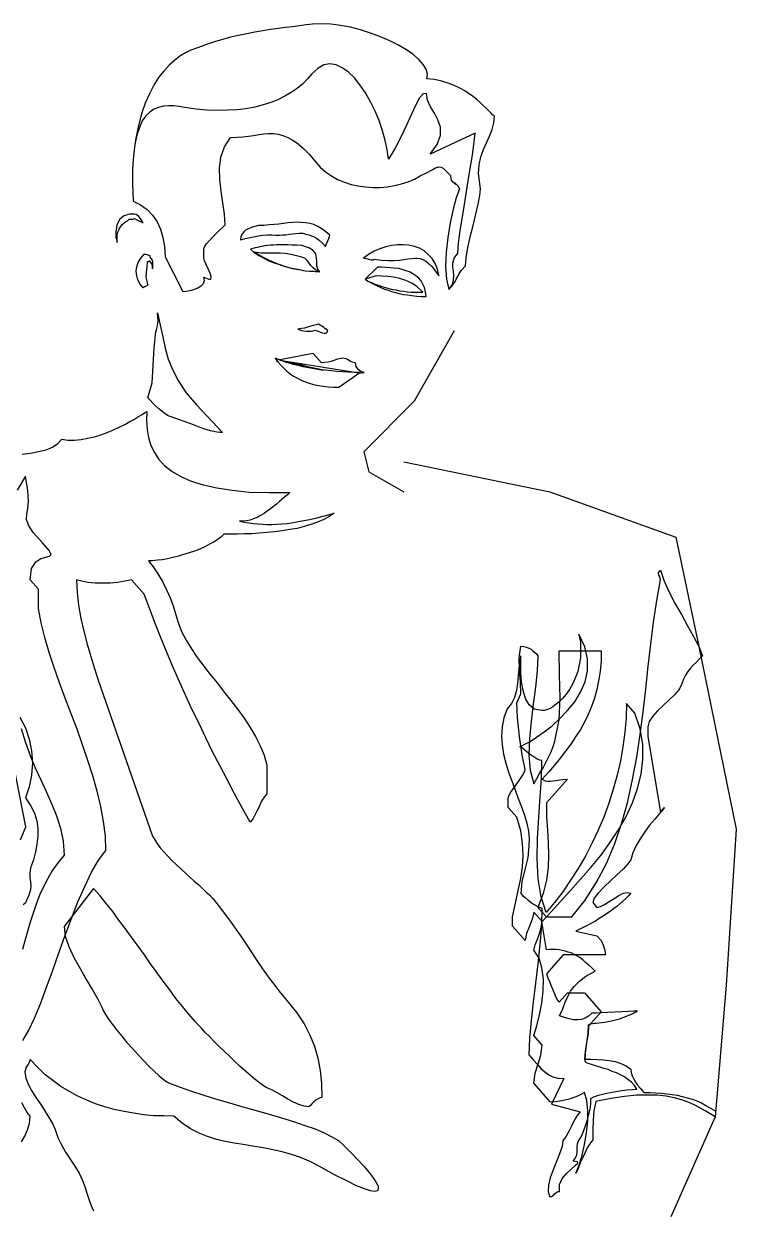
# Model space of a CAD drawing. Extents: x 136.04 to 137.08, y 53.79 to 55.57.
# Drawn here: x 136.538 to 136.995, y 54.812 to 55.572 of the extents above; entities that cross this region are included whole.
import ezdxf

# ---------------------------------------------------------------- set-up
doc = ezdxf.new("R2010")
doc.units = 0
doc.layers.get('0').update_dxf_attribs({"linetype": 'CONTINUOUS'})

msp = doc.modelspace()

# ---------------------------------------------------------------- linework, layer by layer
for p, q in [((136.81422, 55.37559), (136.78841, 55.33044)), ((136.78841, 55.33044), (136.75614, 55.29818)), ((136.75614, 55.29818), (136.75937, 55.28528)), ((136.78196, 55.29173), (136.87554, 55.27238)), ((136.75937, 55.28528), (136.78196, 55.27238)), ((136.87554, 55.27238), (136.95621, 55.24335)), ((136.95621, 55.24335), (136.97091, 55.17332)), ((136.97091, 55.17332), (136.99493, 55.05628)), ((136.99493, 55.05628), (136.98848, 54.95629)), ((136.98848, 54.95629), (136.98132, 54.87194)), ((136.98132, 54.87194), (136.95298, 54.80792))]:
    msp.add_line(p, q)
at = {"linetype": 'CONTINUOUS'}
for points in [[(136.81076, 55.40201), (136.81322, 55.40503), (136.81473, 55.40712), (136.81549, 55.40863), (136.81606, 55.40977), (136.81662, 55.41091), (136.81738, 55.41242), (136.81889, 55.4145), (136.82136, 55.41734), (136.82173, 55.42264), (136.82287, 55.42889), (136.82438, 55.43589), (136.82628, 55.44309), (136.82798, 55.45028), (136.8295, 55.45672), (136.83064, 55.46239), (136.83101, 55.46656), (136.82969, 55.47641), (136.83006, 55.4819), (136.8312, 55.48701), (136.83291, 55.49174), (136.8348, 55.49609), (136.83669, 55.50045), (136.83839, 55.50461), (136.83953, 55.50897), (136.83991, 55.51332), (136.83877, 55.51408), (136.83764, 55.51522), (136.83631, 55.51654), (136.8348, 55.51805), (136.83291, 55.51976), (136.83101, 55.52165), (136.82893, 55.52355), (136.82647, 55.52562), (136.82382, 55.52752), (136.82098, 55.52942), (136.81776, 55.53111), (136.81416, 55.53282), (136.81038, 55.53433), (136.80621, 55.53566), (136.80148, 55.53661), (136.79656, 55.53717), (136.79694, 55.54002), (136.79618, 55.54324), (136.79429, 55.54626), (136.79145, 55.54948), (136.78785, 55.5527), (136.7835, 55.55573), (136.77839, 55.55875), (136.7729, 55.56141), (136.76684, 55.56406), (136.76059, 55.56633), (136.75415, 55.56841), (136.74771, 55.57012), (136.74128, 55.57125), (136.73503, 55.57201), (136.72898, 55.57239), (136.72329, 55.57201), (136.71932, 55.57163), (136.71496, 55.57106), (136.71061, 55.5705), (136.70607, 55.56992), (136.70134, 55.56936), (136.69641, 55.5686), (136.69149, 55.56784), (136.68638, 55.5669), (136.68127, 55.56595), (136.67597, 55.56481), (136.67086, 55.56368), (136.66575, 55.56235), (136.66044, 55.56084), (136.65533, 55.55913), (136.65022, 55.55724), (136.6453, 55.55535), (136.64189, 55.55364), (136.63829, 55.55157), (136.63489, 55.54891), (136.63148, 55.54588), (136.62807, 55.5421), (136.62467, 55.53793), (136.62164, 55.53301), (136.6188, 55.52752), (136.61614, 55.52146), (136.61369, 55.51465), (136.61179, 55.50727), (136.61009, 55.49912), (136.60971, 55.49609), (136.60971, 55.4959)], [(136.64019, 55.40087), (136.64246, 55.40106), (136.64492, 55.40144), (136.64738, 55.4022), (136.64984, 55.40314), (136.65193, 55.40447), (136.65344, 55.40598), (136.65401, 55.40787), (136.65363, 55.40996), (136.65684, 55.40863), (136.65817, 55.40882), (136.65836, 55.41034), (136.65779, 55.41261), (136.65646, 55.41526), (136.65515, 55.4181), (136.65401, 55.42037), (136.65363, 55.42207), (136.65363, 55.42813), (136.6542, 55.42946), (136.65533, 55.43135), (136.65722, 55.43344), (136.6595, 55.43589), (136.66177, 55.43817), (136.66404, 55.44024), (136.66593, 55.44214), (136.66726, 55.44346), (136.66688, 55.45047), (136.66593, 55.45766), (136.6648, 55.46505), (136.66404, 55.47262), (136.66366, 55.47981), (136.66461, 55.48682), (136.66688, 55.49345), (136.67086, 55.4995), (136.67483, 55.49969), (136.67861, 55.49988), (136.68221, 55.50045), (136.68562, 55.50083), (136.68884, 55.5014), (136.69206, 55.50178), (136.69509, 55.50196), (136.6983, 55.50196), (136.70134, 55.50158), (136.70436, 55.50083), (136.70758, 55.4995), (136.7108, 55.4978), (136.71421, 55.49552), (136.71762, 55.4925), (136.7214, 55.48852), (136.72519, 55.48398), (136.72822, 55.48057), (136.73162, 55.47754), (136.73541, 55.47489), (136.73939, 55.47262), (136.74374, 55.47092), (136.74809, 55.4694), (136.75264, 55.46846), (136.75737, 55.46788), (136.76191, 55.46751), (136.76665, 55.46751), (136.77138, 55.46788), (136.77592, 55.46864), (136.78028, 55.46978), (136.78463, 55.4711), (136.78861, 55.47281), (136.79239, 55.47489), (136.79674, 55.47697), (136.79996, 55.47868), (136.80224, 55.48001), (136.80413, 55.48076), (136.80565, 55.48057), (136.80716, 55.47981), (136.80905, 55.47792), (136.8117, 55.47508), (136.81189, 55.47319), (136.81227, 55.47205), (136.81284, 55.4713), (136.8136, 55.47092), (136.81454, 55.47035), (136.81549, 55.46959), (136.81644, 55.46846), (136.81757, 55.46656), (136.81549, 55.46088), (136.8134, 55.4535), (136.81151, 55.44479), (136.81, 55.43551), (136.80905, 55.42605), (136.80867, 55.41678), (136.80924, 55.40863), (136.81076, 55.40201), (136.81303, 55.40523), (136.81378, 55.40825), (136.81398, 55.41109), (136.8136, 55.41374), (136.81322, 55.4164), (136.81322, 55.41905), (136.81416, 55.42207), (136.81644, 55.42529), (136.817, 55.43173), (136.81814, 55.4412), (136.82003, 55.45255), (136.82211, 55.46486), (136.824, 55.47716), (136.8259, 55.48814), (136.82704, 55.49685), (136.8276, 55.50234), (136.79864, 55.48871), (136.80337, 55.49534), (136.80527, 55.50102), (136.80527, 55.50613), (136.80375, 55.51086), (136.80148, 55.51502), (136.79902, 55.51919), (136.79712, 55.52335), (136.79636, 55.52771), (136.79429, 55.52752), (136.79201, 55.52487), (136.78955, 55.52033), (136.78672, 55.51446), (136.78368, 55.50745), (136.78009, 55.50007), (136.7763, 55.49269), (136.77195, 55.48568), (136.77119, 55.49155), (136.76986, 55.49761), (136.76816, 55.50385), (136.76608, 55.51029), (136.76343, 55.51635), (136.7604, 55.52241), (136.75737, 55.52809), (136.75377, 55.5332), (136.75017, 55.53775), (136.74639, 55.54134), (136.74242, 55.54418), (136.73844, 55.54607), (136.73446, 55.54664), (136.73049, 55.54607), (136.72671, 55.5438), (136.72291, 55.5402), (136.72007, 55.53699), (136.71686, 55.53377), (136.71345, 55.53093), (136.70967, 55.52828), (136.7055, 55.526), (136.70114, 55.52373), (136.6966, 55.52184), (136.69168, 55.52033), (136.68638, 55.519), (136.6807, 55.51787), (136.67502, 55.51729), (136.66877, 55.51692), (136.66234, 55.51673), (136.65571, 55.51711), (136.64871, 55.51767), (136.64151, 55.51881), (136.63791, 55.51938), (136.63451, 55.51976), (136.6311, 55.51976), (136.62789, 55.51957), (136.62467, 55.51881), (136.62164, 55.51767), (136.61898, 55.51578), (136.61652, 55.51332), (136.61425, 55.5101), (136.61236, 55.50594), (136.61065, 55.50102), (136.60952, 55.49496), (136.60857, 55.48776), (136.60801, 55.47943), (136.60801, 55.46978), (136.60838, 55.4588), (136.61312, 55.45634), (136.61728, 55.45331), (136.62069, 55.44971), (136.62372, 55.44555), (136.62599, 55.44082), (136.62751, 55.43551), (136.62845, 55.42965), (136.62883, 55.42302), (136.64019, 55.40087)], [(136.81322, 55.4711), (136.81416, 55.47035), (136.8153, 55.46959), (136.81568, 55.4694), (136.81568, 55.4694)], [(136.61482, 55.4446), (136.61425, 55.44593), (136.61312, 55.44763), (136.61179, 55.44915), (136.61027, 55.45009), (136.60933, 55.45028), (136.60838, 55.45028), (136.60725, 55.45028), (136.6063, 55.45028), (136.60516, 55.45009), (136.60422, 55.44971), (136.60308, 55.44953), (136.60214, 55.44915), (136.59967, 55.44688), (136.59797, 55.44328), (136.59721, 55.43911), (136.59721, 55.43551), (136.59741, 55.43476), (136.59778, 55.434), (136.59797, 55.43306), (136.59816, 55.4323), (136.59816, 55.43741), (136.59854, 55.43873), (136.59911, 55.44006), (136.59967, 55.44138), (136.60043, 55.44252), (136.60138, 55.44366), (136.60232, 55.4446), (136.60346, 55.44555), (136.60479, 55.44612), (136.60574, 55.44706), (136.60649, 55.44706), (136.60743, 55.44706), (136.60838, 55.44726), (136.60933, 55.44763), (136.61065, 55.44668), (136.61236, 55.44593), (136.61407, 55.44517), (136.61482, 55.4446)], [(136.73162, 55.42965), (136.732, 55.43097), (136.73314, 55.43324), (136.73409, 55.43533), (136.73446, 55.43684), (136.73182, 55.43911), (136.72935, 55.441), (136.72671, 55.44252), (136.72424, 55.44366), (136.72159, 55.44441), (136.71894, 55.44479), (136.7161, 55.44498), (136.71345, 55.44517), (136.71061, 55.44498), (136.70777, 55.44479), (136.70474, 55.44441), (136.70171, 55.44404), (136.69868, 55.44366), (136.69547, 55.44346), (136.69206, 55.44309), (136.68865, 55.44309), (136.68638, 55.44252), (136.6843, 55.44176), (136.68241, 55.441), (136.6807, 55.44024), (136.67937, 55.43911), (136.67824, 55.4376), (136.67748, 55.43608), (136.6771, 55.434), (136.67956, 55.43457), (136.68241, 55.43513), (136.68543, 55.43589), (136.68846, 55.43646), (136.69149, 55.43684), (136.69452, 55.43722), (136.69736, 55.43722), (136.69982, 55.43684), (136.70209, 55.43684), (136.70418, 55.43703), (136.70625, 55.43722), (136.70853, 55.4376), (136.71061, 55.43779), (136.71269, 55.43798), (136.71478, 55.43817), (136.71705, 55.43817), (136.71913, 55.4376), (136.72102, 55.43703), (136.72273, 55.43646), (136.72443, 55.43589), (136.72595, 55.43495), (136.72765, 55.43362), (136.72954, 55.43192), (136.73162, 55.42965)], [(136.72802, 55.41336), (136.72671, 55.41507), (136.72613, 55.41734), (136.72613, 55.4198), (136.72595, 55.42245), (136.72538, 55.42491), (136.72386, 55.42718), (136.72102, 55.42889), (136.71648, 55.43022), (136.71326, 55.4304), (136.71023, 55.4306), (136.70758, 55.43078), (136.70493, 55.43078), (136.70247, 55.43078), (136.70039, 55.43078), (136.6983, 55.4306), (136.69641, 55.4304), (136.69452, 55.43022), (136.69281, 55.43002), (136.69112, 55.42965), (136.6896, 55.42946), (136.68808, 55.42908), (136.68657, 55.4287), (136.68505, 55.42832), (136.68354, 55.42794), (136.68562, 55.42624), (136.6877, 55.42473), (136.69016, 55.42321), (136.69263, 55.42189), (136.69528, 55.42056), (136.69812, 55.41942), (136.70096, 55.41848), (136.7038, 55.41753), (136.70683, 55.41658), (136.70985, 55.41583), (136.71288, 55.41526), (136.71591, 55.41469), (136.71894, 55.41412), (136.72197, 55.41374), (136.725, 55.41356), (136.72802, 55.41336)], [(136.72727, 55.41356), (136.72519, 55.41469), (136.72367, 55.41602), (136.72235, 55.41753), (136.72121, 55.41905), (136.72007, 55.42056), (136.71856, 55.42189), (136.71648, 55.42283), (136.71383, 55.4234), (136.70947, 55.42453), (136.70587, 55.42511), (136.70266, 55.42529), (136.69963, 55.42529), (136.69679, 55.42529), (136.69376, 55.42529), (136.69016, 55.42548), (136.68619, 55.42605), (136.68827, 55.42473), (136.69054, 55.4234), (136.69281, 55.42227), (136.69509, 55.42113), (136.69754, 55.41999), (136.70001, 55.41905), (136.70247, 55.4181), (136.70512, 55.41715), (136.70758, 55.4164), (136.71023, 55.41564), (136.71307, 55.41507), (136.71572, 55.41469), (136.71856, 55.41412), (136.7214, 55.41393), (136.72443, 55.41374), (136.72727, 55.41356)], [(136.76267, 55.42151), (136.76759, 55.42094), (136.77195, 55.42075), (136.77573, 55.42075), (136.77914, 55.42094), (136.78198, 55.42131), (136.78444, 55.42169), (136.78672, 55.42189), (136.78879, 55.42207), (136.79069, 55.42207), (136.79239, 55.42189), (136.7941, 55.42131), (136.79599, 55.42018), (136.79769, 55.41886), (136.79978, 55.41678), (136.80186, 55.41412), (136.80432, 55.41091), (136.80337, 55.41507), (136.80186, 55.41886), (136.79996, 55.42189), (136.7975, 55.42453), (136.79485, 55.4268), (136.79183, 55.42851), (136.78861, 55.42965), (136.78501, 55.4306), (136.78141, 55.43078), (136.77781, 55.43078), (136.77403, 55.43022), (136.77024, 55.42946), (136.76646, 55.42813), (136.76286, 55.42662), (136.75926, 55.42453), (136.75604, 55.42227), (136.7568, 55.42227), (136.75756, 55.42189), (136.7587, 55.42169), (136.75983, 55.42131), (136.76097, 55.42113), (136.76191, 55.42113), (136.76248, 55.42113), (136.76267, 55.42151)], [(136.62088, 55.41526), (136.62069, 55.41734), (136.62031, 55.41848), (136.61993, 55.41923), (136.61898, 55.42018), (136.6186, 55.42018), (136.61823, 55.41999), (136.61785, 55.4198), (136.61747, 55.4198), (136.61709, 55.4164), (136.61671, 55.41318), (136.61652, 55.40996), (136.61747, 55.40655), (136.61747, 55.40617), (136.61766, 55.40579), (136.61785, 55.40541), (136.61785, 55.40503), (136.61709, 55.40447), (136.61634, 55.40409), (136.61558, 55.40371), (136.61482, 55.40314), (136.61293, 55.4056), (136.61141, 55.40825), (136.61065, 55.41091), (136.61027, 55.41374), (136.61065, 55.41658), (136.6116, 55.41942), (136.61331, 55.42227), (136.61539, 55.42473), (136.61652, 55.42473), (136.61728, 55.42453), (136.61823, 55.42416), (136.61898, 55.42378), (136.61918, 55.42283), (136.61974, 55.42189), (136.6205, 55.42094), (136.62088, 55.42018), (136.62088, 55.41942), (136.62069, 55.41848), (136.62069, 55.41715), (136.62088, 55.41526)], [(136.79618, 55.39765), (136.7958, 55.40068), (136.79505, 55.40334), (136.7941, 55.4056), (136.79296, 55.40769), (136.79145, 55.40939), (136.78955, 55.41091), (136.78766, 55.41223), (136.78558, 55.41336), (136.7833, 55.41412), (136.78085, 55.41488), (136.77839, 55.41545), (136.77573, 55.41583), (136.77308, 55.41602), (136.77043, 55.4162), (136.76759, 55.4164), (136.76494, 55.4164), (136.75699, 55.40863), (136.75888, 55.4075), (136.76097, 55.40636), (136.76305, 55.40523), (136.76513, 55.40428), (136.76721, 55.40334), (136.76948, 55.40238), (136.77176, 55.40163), (136.77403, 55.40087), (136.77649, 55.40012), (136.77895, 55.39954), (136.7816, 55.39898), (136.78425, 55.3986), (136.78709, 55.39822), (136.79012, 55.39785), (136.79296, 55.39765), (136.79618, 55.39765)], [(136.7941, 55.4003), (136.7905, 55.40371), (136.7869, 55.40617), (136.78312, 55.40787), (136.77933, 55.4092), (136.77535, 55.40996), (136.77157, 55.41034), (136.76779, 55.41072), (136.76419, 55.41091), (136.75699, 55.40863), (136.75908, 55.4075), (136.76115, 55.40655), (136.76324, 55.4056), (136.76551, 55.40485), (136.76779, 55.40409), (136.77005, 55.40334), (136.77232, 55.40276), (136.77459, 55.4022), (136.77687, 55.40182), (136.77933, 55.40125), (136.7816, 55.40106), (136.78406, 55.40068), (136.78652, 55.40049), (136.78898, 55.40049), (136.79163, 55.4003), (136.7941, 55.4003)], [(136.62409, 55.38724), (136.6258, 55.37929), (136.62731, 55.37172), (136.62883, 55.36452), (136.63091, 55.35752), (136.63375, 55.35051), (136.63735, 55.34333), (136.64246, 55.33594), (136.6489, 55.32818), (136.66555, 55.31038), (136.66385, 55.31038), (136.66196, 55.31076), (136.66006, 55.31114), (136.65798, 55.31152), (136.6559, 55.31227), (136.65363, 55.31285), (136.65135, 55.3136), (136.64928, 55.31454), (136.647, 55.3153), (136.64473, 55.31625), (136.64246, 55.31701), (136.64038, 55.31776), (136.63829, 55.31852), (136.6364, 55.31928), (136.63451, 55.31985), (136.6328, 55.32042), (136.63091, 55.32118), (136.62902, 55.32231), (136.62694, 55.32382), (136.62485, 55.32553), (136.62296, 55.32742), (136.62107, 55.32931), (136.61936, 55.3312), (136.61785, 55.33272), (136.6205, 55.34219), (136.62126, 55.35335), (136.62182, 55.36471), (136.62296, 55.37494), (136.62334, 55.37626), (136.62409, 55.37872), (136.62447, 55.38232), (136.62409, 55.38724)], [(136.72727, 55.37986), (136.72576, 55.37948), (136.72405, 55.3791), (136.72216, 55.37853), (136.72007, 55.37797), (136.71818, 55.37739), (136.71648, 55.37702), (136.71496, 55.37683), (136.71383, 55.37664), (136.71496, 55.37626), (136.71629, 55.37588), (136.7178, 55.3757), (136.71951, 55.3755), (136.72102, 55.3755), (136.72254, 55.3755), (136.72386, 55.3757), (136.725, 55.37607), (136.72576, 55.37588), (136.72689, 55.3755), (136.72802, 55.37494), (136.72954, 55.37437), (136.73087, 55.37418), (136.732, 55.37418), (136.73276, 55.37475), (136.73314, 55.37588), (136.73257, 55.37626), (136.732, 55.37683), (136.73124, 55.37721), (136.73049, 55.37777), (136.72973, 55.37834), (136.72898, 55.37891), (136.72822, 55.37929), (136.72727, 55.37986)], [(136.69944, 55.35809), (136.70114, 55.35582), (136.70304, 55.35355), (136.70493, 55.35165), (136.70683, 55.34975), (136.70909, 55.34806), (136.71118, 55.34654), (136.71364, 55.34522), (136.7161, 55.34408), (136.71856, 55.34295), (136.72121, 55.342), (136.72405, 55.34124), (136.72708, 55.34067), (136.73011, 55.34011), (136.73333, 55.33973), (136.73673, 55.33953), (136.74015, 55.33953), (136.75359, 55.349), (136.74999, 55.349), (136.74639, 55.34919), (136.74279, 55.34938), (136.73901, 55.34957), (136.73541, 55.34995), (136.73162, 55.35033), (136.72802, 55.35071), (136.72443, 55.35127), (136.72102, 55.35184), (136.71742, 55.3526), (136.71421, 55.35335), (136.71099, 55.35411), (136.70777, 55.35506), (136.70493, 55.35601), (136.70209, 55.35695), (136.69944, 55.35809)], [(136.70058, 55.35657), (136.70001, 55.35639), (136.70076, 55.35619), (136.70076, 55.35639), (136.70058, 55.35657)], [(136.75302, 55.34862), (136.75472, 55.34862), (136.75642, 55.349), (136.75434, 55.34957), (136.75264, 55.35089), (136.75131, 55.35279), (136.75093, 55.35506), (136.7498, 55.35525), (136.74885, 55.35563), (136.74771, 55.35601), (136.74677, 55.35657), (136.74582, 55.35714), (136.74488, 55.35771), (136.74374, 55.3579), (136.74279, 55.35809), (136.74166, 55.3579), (136.74033, 55.35771), (136.73882, 55.35714), (136.73711, 55.35657), (136.73522, 55.35601), (136.73333, 55.35563), (136.73124, 55.35525), (136.72916, 55.35506), (136.72367, 55.36112), (136.70247, 55.35695), (136.70247, 55.35677), (136.75302, 55.34862)], [(136.70607, 55.35563), (136.71496, 55.35449), (136.71648, 55.35373), (136.71838, 55.35317), (136.72064, 55.35241), (136.72329, 55.35184), (136.72595, 55.35127), (136.72898, 55.35071), (136.7303, 55.35051), (136.7303, 55.35051), (136.70607, 55.35563)], [(136.53721, 55.29656), (136.5427, 55.29732), (136.54781, 55.29827), (136.55254, 55.2994), (136.55671, 55.3011), (136.56012, 55.30338), (136.56258, 55.30622), (136.56656, 55.30565), (136.57072, 55.30565), (136.57507, 55.30603), (136.57923, 55.30678), (136.58359, 55.30773), (136.58775, 55.30905), (136.59172, 55.31057), (136.5957, 55.31227), (136.59949, 55.31398), (136.60308, 55.31568), (136.6063, 55.31758), (136.60933, 55.31909), (136.61179, 55.3208), (136.61407, 55.32193), (136.61576, 55.32307), (136.61709, 55.32382), (136.6169, 55.31814), (136.61728, 55.31247), (136.61823, 55.30736), (136.61974, 55.30224), (136.62201, 55.2977), (136.62485, 55.29316), (136.62864, 55.28918), (136.63337, 55.28558), (136.63905, 55.28217), (136.64549, 55.27934), (136.65325, 55.27688), (136.66196, 55.27498), (136.6718, 55.27346), (136.68278, 55.27233), (136.69528, 55.27195), (136.70891, 55.27195)], [(136.53608, 55.04951), (136.53968, 55.05784), (136.49462, 55.28672)], [(136.53778, 54.92097), (136.54157, 54.92741), (136.54516, 54.93517), (136.54895, 54.94445), (136.55274, 54.95448), (136.55671, 54.96527), (136.5605, 54.97644), (136.56466, 54.9878), (136.56883, 54.99897), (136.57299, 55.00976), (136.57734, 55.0196), (136.58169, 55.02869), (136.58623, 55.03645), (136.59097, 55.0427), (136.59059, 55.05198), (136.58945, 55.06125), (136.58775, 55.07091), (136.58529, 55.08056), (136.58264, 55.09041), (136.57942, 55.10025), (136.57602, 55.11028), (136.57242, 55.12032), (136.56863, 55.13016), (136.56485, 55.1402), (136.56125, 55.15004), (136.55785, 55.15988), (136.55463, 55.16953), (136.55179, 55.17919), (136.54952, 55.18847), (136.54762, 55.19774), (136.54762, 55.21005), (136.54232, 55.21611), (136.54327, 55.2233), (136.54592, 55.22765), (136.54914, 55.22974), (136.55236, 55.23069), (136.55481, 55.23125), (136.55576, 55.23238), (136.55463, 55.23485), (136.55027, 55.23977), (136.54441, 55.2464), (136.54137, 55.25113), (136.54005, 55.25473), (136.54024, 55.25813), (136.54081, 55.26173), (136.54137, 55.26646), (136.54099, 55.27328), (136.5393, 55.28255), (136.53399, 55.27346)], [(136.70891, 55.27195), (136.70739, 55.27063), (136.70569, 55.2693), (136.70398, 55.26779), (136.70209, 55.26628), (136.7002, 55.26457), (136.6983, 55.26306), (136.69641, 55.26154), (136.69433, 55.26002), (136.69225, 55.25851), (136.68998, 55.25719), (136.6879, 55.25605), (136.68562, 55.2551), (136.68335, 55.25435), (136.68108, 55.25378), (136.67881, 55.25359), (136.67654, 55.25359), (136.67975, 55.25302), (136.68259, 55.25264), (136.68562, 55.25226), (136.68846, 55.25189), (136.6913, 55.2517), (136.69414, 55.25151), (136.69717, 55.25151), (136.70039, 55.2517), (136.70361, 55.25189), (136.70739, 55.25226), (136.71118, 55.25284), (136.71553, 55.25359), (136.72027, 55.25453), (136.72538, 55.25567), (136.73106, 55.257), (136.73731, 55.2587), (136.73409, 55.25662), (136.73049, 55.25473), (136.72651, 55.25302), (136.72235, 55.25151), (136.718, 55.25018), (136.71345, 55.24904), (136.70872, 55.24829), (136.70398, 55.24753), (136.69906, 55.24677), (136.69414, 55.2464), (136.68922, 55.24602), (136.68448, 55.24564), (136.67975, 55.24545), (136.67521, 55.24526), (136.67066, 55.24526), (136.6665, 55.24526), (136.6648, 55.24355), (136.66272, 55.24185), (136.66026, 55.24034), (136.65742, 55.23882), (136.65439, 55.23731), (136.65117, 55.2358), (136.64776, 55.23447), (136.64435, 55.23333), (136.64075, 55.2322), (136.63735, 55.23125), (136.63375, 55.23031), (136.63034, 55.22955), (136.62694, 55.22898), (136.62391, 55.2286), (136.62088, 55.22822), (136.61823, 55.22822), (136.62126, 55.22443), (136.62429, 55.21989), (136.62713, 55.21497), (136.62978, 55.20967), (136.63224, 55.20418), (136.63432, 55.19869), (136.63584, 55.19358), (136.63716, 55.18866), (136.63943, 55.18297), (136.64246, 55.17748), (136.64587, 55.17181), (136.64946, 55.16632), (136.65363, 55.16083), (136.65779, 55.15533), (136.66234, 55.14985), (136.66669, 55.14417), (136.67104, 55.13868), (136.6754, 55.133), (136.67956, 55.12732), (136.68335, 55.12145), (136.68676, 55.11558), (136.68979, 55.10972), (136.69225, 55.10365), (136.69414, 55.09741), (136.69414, 55.07904), (136.69243, 55.07677), (136.69092, 55.07469), (136.68979, 55.07242), (136.68884, 55.07015), (136.6877, 55.06788), (136.68657, 55.0656), (136.68524, 55.06315), (136.68335, 55.06087), (136.67824, 55.06996), (136.67332, 55.07904), (136.66859, 55.08813), (136.66385, 55.09703), (136.65931, 55.10592), (136.65495, 55.11483), (136.6506, 55.12391), (136.64624, 55.13281), (136.64208, 55.14171), (136.63811, 55.1508), (136.63413, 55.15988), (136.63015, 55.16915), (136.62637, 55.17843), (136.62277, 55.18771), (136.61898, 55.19717), (136.61539, 55.20683), (136.60743, 55.21611), (136.60536, 55.21554), (136.60308, 55.21516), (136.60081, 55.21478), (136.59835, 55.2144), (136.59608, 55.21421), (136.59361, 55.21403), (136.59116, 55.21383), (136.5887, 55.21383), (136.58623, 55.21383), (136.58396, 55.21403), (136.58169, 55.21421), (136.57942, 55.2144), (136.57734, 55.21478), (136.57545, 55.21516), (136.57375, 55.21554), (136.57205, 55.21611), (136.57242, 55.20796), (136.57337, 55.19983), (136.57489, 55.1913), (136.57678, 55.18317), (136.57885, 55.17484), (136.58131, 55.16688), (136.58359, 55.15931), (136.58567, 55.15231), (136.62088, 55.05178), (136.6222, 55.04951), (136.62372, 55.04705), (136.6258, 55.0444), (136.62807, 55.04175), (136.63053, 55.0391), (136.63318, 55.03627), (136.63602, 55.03361), (136.63886, 55.03096), (136.64189, 55.02812), (136.64473, 55.02547), (136.64757, 55.02301), (136.65041, 55.02055), (136.65287, 55.01828), (136.65515, 55.01601), (136.65722, 55.01412), (136.65893, 55.01222), (136.66196, 55.00863), (136.66499, 55.00483), (136.66801, 55.00086), (136.67123, 54.9965), (136.67426, 54.99215), (136.6773, 54.9878), (136.68032, 54.98326), (136.68335, 54.97871), (136.68638, 54.97417), (136.68941, 54.96962), (136.69243, 54.96527), (136.69565, 54.96091), (136.69868, 54.95675), (136.70171, 54.95278), (136.70474, 54.94899), (136.70777, 54.9454), (136.71326, 54.93858), (136.718, 54.93158), (136.72159, 54.92438), (136.72462, 54.91719), (136.72671, 54.90961), (136.72822, 54.90166), (136.72916, 54.89333), (136.72935, 54.88444), (136.72822, 54.88424), (136.72689, 54.88349), (136.72538, 54.88255), (136.72405, 54.88141), (136.72291, 54.88027), (136.72197, 54.87933), (136.72121, 54.87857), (136.72102, 54.87838), (136.718, 54.87875), (136.71458, 54.87989), (136.71118, 54.88141), (136.70758, 54.8833), (136.70418, 54.88538), (136.70058, 54.88728), (136.69736, 54.88917), (136.69414, 54.8905), (136.69187, 54.89182), (136.68941, 54.89371), (136.68657, 54.89599), (136.68354, 54.89844), (136.68032, 54.90128), (136.67692, 54.90432), (136.6735, 54.90753), (136.6701, 54.91075), (136.66669, 54.91397), (136.66328, 54.91719), (136.66006, 54.92041), (136.65722, 54.92343), (136.65439, 54.92627), (136.65193, 54.92892), (136.64984, 54.9312), (136.64814, 54.93309), (136.64397, 54.93782), (136.64, 54.94274), (136.63584, 54.94785), (136.63186, 54.95334), (136.62769, 54.95884), (136.62372, 54.96433), (136.61956, 54.97), (136.61558, 54.97568), (136.6116, 54.98137), (136.60743, 54.98704), (136.60346, 54.99253), (136.5993, 54.99802), (136.59532, 55.00351), (136.59116, 55.00863), (136.58718, 55.01354), (136.58301, 55.01828), (136.56409, 54.99386), (136.56485, 54.9878), (136.56712, 54.98117), (136.57034, 54.97417), (136.57432, 54.96697), (136.57828, 54.95997), (136.58226, 54.95334), (136.58567, 54.94729), (136.58832, 54.94218), (136.58908, 54.94009), (136.59059, 54.93763), (136.59267, 54.9346), (136.59513, 54.9312), (136.59797, 54.9276), (136.60119, 54.92363), (136.60441, 54.91965), (136.60801, 54.91567), (136.6116, 54.9117), (136.6152, 54.90791), (136.6186, 54.90432), (136.62182, 54.90128), (136.62485, 54.89844), (136.62769, 54.89617), (136.62996, 54.89447), (136.63167, 54.89352), (136.63849, 54.89088), (136.64568, 54.88841), (136.65363, 54.88576), (136.66177, 54.8833), (136.6701, 54.88084), (136.67861, 54.87838), (136.68714, 54.87611), (136.69547, 54.87364), (136.70342, 54.87137), (136.71118, 54.86891), (136.71838, 54.86645), (136.725, 54.86418), (136.73087, 54.86172), (136.73579, 54.85926), (136.73995, 54.8568), (136.74279, 54.85415), (136.74791, 54.84922), (136.75226, 54.84468), (136.75624, 54.84033), (136.75964, 54.83635), (136.76229, 54.83294), (136.76419, 54.82992), (136.76532, 54.82765), (136.76551, 54.82575), (136.76494, 54.82461), (136.76324, 54.82423), (136.7604, 54.82461), (136.75661, 54.82575), (136.7515, 54.82783), (136.74526, 54.83086), (136.73749, 54.83483), (136.7286, 54.83976), (136.72216, 54.84316), (136.71572, 54.84582), (136.70929, 54.84809), (136.70304, 54.84979), (136.69698, 54.85112), (136.69074, 54.85225), (136.68486, 54.8532), (136.67899, 54.85415), (136.67313, 54.85509), (136.66745, 54.85623), (136.66177, 54.85755), (136.65609, 54.85945), (136.6506, 54.86153), (136.64511, 54.86437), (136.63981, 54.86797), (136.63451, 54.87232), (136.62789, 54.87251), (136.62145, 54.8727), (136.61501, 54.87327), (136.60876, 54.87422), (136.60252, 54.87535), (136.59627, 54.87668), (136.59021, 54.87838), (136.58434, 54.88027), (136.57866, 54.88255), (136.57299, 54.88519), (136.5675, 54.88822), (136.56201, 54.89144), (136.5569, 54.89523), (136.55179, 54.8992), (136.54705, 54.90375), (136.54232, 54.90867), (136.54157, 54.90639), (136.53986, 54.90375), (136.53892, 54.90072), (136.53968, 54.89674), (136.54119, 54.89295), (136.54327, 54.88879), (136.54611, 54.88444), (136.54914, 54.87989), (136.55198, 54.87535), (136.55481, 54.871), (136.55709, 54.86683), (136.55861, 54.86323), (136.56012, 54.85869), (136.56239, 54.85396), (136.56504, 54.84941), (136.56807, 54.84487), (136.5711, 54.84033), (136.57375, 54.83578), (136.57602, 54.83124), (136.57753, 54.8267), (136.57866, 54.8231), (136.57999, 54.81932), (136.58131, 54.81552), (136.58301, 54.81174)], [(136.98132, 54.87194), (136.9781, 54.87384), (136.97489, 54.87592), (136.97148, 54.87781), (136.96788, 54.8797), (136.9641, 54.88141), (136.95974, 54.88292), (136.95519, 54.88424), (136.95008, 54.88519), (136.94441, 54.88576), (136.93816, 54.88595), (136.93097, 54.88576), (136.9232, 54.885), (136.91449, 54.88368), (136.90484, 54.88179), (136.90371, 54.87573), (136.90314, 54.86986), (136.90295, 54.86361), (136.90295, 54.85718), (136.90105, 54.85471), (136.89936, 54.85207), (136.89803, 54.84922), (136.8967, 54.84638), (136.89538, 54.84354), (136.89424, 54.84089), (136.89329, 54.83825), (136.89216, 54.83578), (136.89424, 54.84109), (136.89614, 54.84733), (136.89765, 54.85434), (136.89898, 54.86172), (136.89973, 54.8691), (136.89973, 54.87592), (136.89916, 54.88235), (136.89765, 54.88746), (136.89538, 54.88633), (136.8931, 54.88519), (136.89045, 54.88424), (136.8878, 54.8833), (136.88496, 54.88255), (136.88194, 54.88197), (136.8789, 54.8816), (136.87588, 54.88141), (136.86508, 54.89352), (136.86603, 54.89996), (136.86792, 54.90583), (136.86963, 54.9115), (136.87058, 54.91794), (136.86508, 54.924), (136.86717, 54.93025), (136.86887, 54.93725), (136.87039, 54.94482), (136.87114, 54.95259), (136.87134, 54.96016), (136.87039, 54.96735), (136.8685, 54.9736), (136.86508, 54.97871), (136.86603, 54.98212), (136.86792, 54.98686), (136.86963, 54.99215), (136.87058, 54.99708), (136.86508, 55.00313), (136.86414, 54.99859), (136.86244, 54.99405), (136.86054, 54.9895), (136.85959, 54.98496), (136.85146, 54.99405), (136.85146, 55.0001), (136.85354, 55.00881), (136.85524, 55.01695), (136.85695, 55.02472), (136.8579, 55.0321), (136.85828, 55.03948), (136.8579, 55.04705), (136.85676, 55.0552), (136.8543, 55.0639), (136.84881, 55.07015), (136.84881, 55.07621), (136.84919, 55.07772), (136.85051, 55.07999), (136.85221, 55.08246), (136.8543, 55.0853), (136.85619, 55.08813), (136.8579, 55.09079), (136.85922, 55.09306), (136.85959, 55.09457), (136.8577, 55.10385), (136.856, 55.11577), (136.85468, 55.12789), (136.8543, 55.13716), (136.85695, 55.14303), (136.85657, 55.15042), (136.856, 55.15837), (136.85581, 55.16613), (136.85695, 55.17351), (136.85884, 55.17332), (136.86054, 55.17295), (136.86206, 55.17237), (136.86339, 55.17162), (136.86452, 55.17067), (136.86566, 55.16973), (136.86679, 55.16859), (136.86774, 55.16746), (136.86736, 55.1578), (136.86622, 55.14739), (136.8647, 55.1364), (136.86339, 55.12524), (136.86244, 55.11425), (136.86206, 55.10365), (136.86281, 55.094), (136.86508, 55.0853), (136.86717, 55.0887), (136.86906, 55.0923), (136.87114, 55.0957), (136.87285, 55.09912), (136.87455, 55.10252), (136.87625, 55.10592), (136.87758, 55.10934), (136.87872, 55.11274), (136.88137, 55.12638), (136.88212, 55.14038), (136.88174, 55.15496), (136.88137, 55.17048), (136.90844, 55.17048), (136.90825, 55.16386), (136.90768, 55.15742), (136.90673, 55.15136), (136.9056, 55.14569), (136.90409, 55.1402), (136.90219, 55.13489), (136.89992, 55.12978), (136.89765, 55.12486), (136.895, 55.12012), (136.89197, 55.11539), (136.88894, 55.11085), (136.88554, 55.1063), (136.88212, 55.10176), (136.87834, 55.09741), (136.87455, 55.09286), (136.87058, 55.08832), (136.87247, 55.08737), (136.87417, 55.08699), (136.87588, 55.08699), (136.87758, 55.08719), (136.87947, 55.08757), (136.88156, 55.08794), (136.88383, 55.08813), (136.88667, 55.08832), (136.87323, 55.07317), (136.87341, 55.06428), (136.87399, 55.05576), (136.87436, 55.04762), (136.87455, 55.03967), (136.87436, 55.03172), (136.87323, 55.02358), (136.87114, 55.01506), (136.86774, 55.00616), (136.87323, 55.0001), (136.88951, 55.0001), (136.89803, 55.0107), (136.90541, 55.02225), (136.91166, 55.03437), (136.91715, 55.04705), (136.92169, 55.06031), (136.92548, 55.07413), (136.92851, 55.08813), (136.93115, 55.10252), (136.93343, 55.11691), (136.93532, 55.13149), (136.93702, 55.14606), (136.93854, 55.16064), (136.94024, 55.17484), (136.94195, 55.18903), (136.94403, 55.20285), (136.9463, 55.21611), (136.94592, 55.218), (136.94535, 55.21914), (136.94517, 55.22046), (136.9463, 55.22216)], [(136.9463, 55.22216), (136.94877, 55.21516), (136.95198, 55.20816), (136.95577, 55.20077), (136.95974, 55.19377), (136.96372, 55.18657), (136.9675, 55.17976), (136.97091, 55.17332), (136.97337, 55.16746), (136.97129, 55.16537), (136.96939, 55.16329), (136.96732, 55.1614), (136.96561, 55.1595), (136.9639, 55.15742), (136.96239, 55.15496), (136.96107, 55.15231), (136.95993, 55.14909), (136.95823, 55.14569), (136.95539, 55.14227), (136.95179, 55.13887), (136.94801, 55.13546), (136.94441, 55.13205), (136.94138, 55.12865), (136.93911, 55.12524), (136.93835, 55.12183), (136.93835, 55.11577), (136.9463, 55.06712), (136.94895, 55.07015), (136.94592, 55.06655), (136.9427, 55.06277), (136.9393, 55.05879), (136.93626, 55.05462), (136.93343, 55.05008), (136.93078, 55.04573), (136.92869, 55.04118), (136.92737, 55.03664), (136.92548, 55.03399), (136.92245, 55.03058), (136.91847, 55.02698), (136.91411, 55.02301), (136.90995, 55.01903), (136.90636, 55.01525), (136.90389, 55.01203), (136.90295, 55.00938), (136.9056, 55.00616), (136.90787, 55.00673), (136.91052, 55.00805), (136.91355, 55.00995), (136.91658, 55.01184), (136.91961, 55.01374), (136.92245, 55.01525), (136.9251, 55.01581), (136.92737, 55.01525), (136.92586, 55.01354), (136.92415, 55.01184), (136.92226, 55.01014), (136.92037, 55.00843), (136.91847, 55.00673), (136.9162, 55.00521), (136.91411, 55.00351), (136.91185, 55.00199), (136.90958, 55.00048), (136.90711, 54.99897), (136.90465, 54.99745), (136.90219, 54.99613), (136.89973, 54.99481), (136.89727, 54.99348), (136.89462, 54.99215), (136.89216, 54.99102), (136.9056, 54.98799), (136.90844, 54.98496), (136.90882, 54.98401), (136.90976, 54.98155), (136.91071, 54.97852), (136.91109, 54.97587), (136.88402, 54.97587), (136.87323, 54.96357), (136.87417, 54.96111), (136.87531, 54.95864), (136.87625, 54.956), (136.87739, 54.95334), (136.87834, 54.95089), (136.87928, 54.94861), (136.88042, 54.94672), (136.88137, 54.9454), (136.88667, 54.95145), (136.89765, 54.95145), (136.90844, 54.93934), (136.9003, 54.93006), (136.89992, 54.92514), (136.89898, 54.91946), (136.89803, 54.91397), (136.89765, 54.90886), (136.90162, 54.90886), (136.90579, 54.90867), (136.90976, 54.90848), (136.91355, 54.9081), (136.91733, 54.90734), (136.92093, 54.90621), (136.92434, 54.9047), (136.92737, 54.90261), (136.92756, 54.90034), (136.92831, 54.89826), (136.92926, 54.89617), (136.9304, 54.89409), (136.93173, 54.8922), (136.93324, 54.8903), (136.93457, 54.88879), (136.9357, 54.88746), (136.93968, 54.88746), (136.94346, 54.88728), (136.94706, 54.88708), (136.95046, 54.88671), (136.95388, 54.88633), (136.95709, 54.88576), (136.96031, 54.885), (136.96352, 54.88424), (136.96656, 54.8833), (136.96959, 54.88217), (136.97261, 54.88084), (136.97545, 54.87933), (136.97848, 54.87762), (136.98151, 54.87573), (136.98164, 54.87563)], [(136.8755, 54.82064), (136.87645, 54.82083), (136.87721, 54.82139), (136.87796, 54.82196), (136.87852, 54.82253), (136.87928, 54.82329), (136.87985, 54.82367), (136.8808, 54.82405), (136.88174, 54.82423), (136.88174, 54.82859), (136.88345, 54.83238), (136.8861, 54.83559), (136.88913, 54.83843), (136.89178, 54.84071), (136.89329, 54.84222), (136.8931, 54.84316), (136.89045, 54.84354), (136.89197, 54.84563), (136.89272, 54.84771), (136.89292, 54.84941), (136.89292, 54.85112), (136.89292, 54.85282), (136.8931, 54.85471), (136.89386, 54.8566), (136.89538, 54.85869), (136.89632, 54.86115), (136.89746, 54.8638), (136.8986, 54.86683), (136.89954, 54.87005), (136.90049, 54.87346), (136.90125, 54.87686), (136.90162, 54.88027), (136.90181, 54.88368), (136.90371, 54.88482), (136.90673, 54.88595), (136.9109, 54.8869), (136.91544, 54.88784), (136.92018, 54.8886), (136.92472, 54.88917), (136.92851, 54.88955), (136.93115, 54.88974), (136.92964, 54.89201), (136.92775, 54.89409), (136.92548, 54.89579), (136.9232, 54.8975), (136.92075, 54.89882), (136.91809, 54.90015), (136.91544, 54.9011), (136.9128, 54.90223), (136.91014, 54.90299), (136.90768, 54.90375), (136.90541, 54.9045), (136.90333, 54.90507), (136.90143, 54.90564), (136.89992, 54.90621), (136.89878, 54.90677), (136.89803, 54.90734), (136.8984, 54.91283), (136.89916, 54.91927), (136.89992, 54.92552), (136.9003, 54.93101), (136.90087, 54.93138), (136.90162, 54.93158), (136.90276, 54.93176), (136.90389, 54.93196), (136.90522, 54.93196), (136.90693, 54.93214), (136.90863, 54.93233), (136.91071, 54.93271), (136.9128, 54.93309), (136.91507, 54.93347), (136.91753, 54.93403), (136.91999, 54.93479), (136.92282, 54.93574), (136.92566, 54.93687), (136.92869, 54.9382), (136.93173, 54.93971), (136.92907, 54.93971), (136.92566, 54.93952), (136.9215, 54.93934), (136.91715, 54.93914), (136.9126, 54.93876), (136.90844, 54.93858), (136.90503, 54.93839), (136.90238, 54.93839), (136.9003, 54.93649), (136.89803, 54.93517), (136.89576, 54.93441), (136.89329, 54.93423), (136.89045, 54.93423), (136.8878, 54.93479), (136.88478, 54.93555), (136.88174, 54.93669), (136.88383, 54.94123), (136.88534, 54.9454), (136.88705, 54.94899), (136.88875, 54.9524), (136.89121, 54.95562), (136.89443, 54.95884), (136.8986, 54.96205), (136.90447, 54.96527), (136.90238, 54.96735), (136.90049, 54.96924), (136.8984, 54.97095), (136.89651, 54.97266), (136.89462, 54.97398), (136.89272, 54.97511), (136.89102, 54.97606), (136.88913, 54.97701), (136.88723, 54.97757), (136.88534, 54.97815), (136.88345, 54.97852), (136.88137, 54.9789), (136.87947, 54.97909), (136.87739, 54.97909), (136.87531, 54.97909), (136.87323, 54.9789), (136.87039, 54.99688), (136.87625, 55.00332), (136.88232, 55.00995), (136.88875, 55.01695), (136.89518, 55.02434), (136.90181, 55.03172), (136.90806, 55.03948), (136.91393, 55.04762), (136.91942, 55.05595), (136.92434, 55.06447), (136.92851, 55.07317), (136.93173, 55.08226), (136.934, 55.09154), (136.93513, 55.10101), (136.93495, 55.11066), (136.93324, 55.1205), (136.93002, 55.13073), (136.92453, 55.13678), (136.92434, 55.1277), (136.92358, 55.11842), (136.92226, 55.10914), (136.92075, 55.10006), (136.91866, 55.09097), (136.91601, 55.08188), (136.91317, 55.07299), (136.90995, 55.06409), (136.90636, 55.05557), (136.90238, 55.04705), (136.89822, 55.03891), (136.89367, 55.03115), (136.88875, 55.02358), (136.88383, 55.01619), (136.87852, 55.00938), (136.87304, 55.00294), (136.86982, 55.01298), (136.86792, 55.02452), (136.86736, 55.03721), (136.86755, 55.05046), (136.8683, 55.0639), (136.86925, 55.07697), (136.87001, 55.08927), (136.87039, 55.10025), (136.86906, 55.10044), (136.86736, 55.10119), (136.86546, 55.10233), (136.86357, 55.10365), (136.86149, 55.10517), (136.85959, 55.10668), (136.8579, 55.1082), (136.85676, 55.10952), (136.85619, 55.10914), (136.85714, 55.10952), (136.85941, 55.11066), (136.86281, 55.11256), (136.86698, 55.1152), (136.87172, 55.11861), (136.87683, 55.12258), (136.88194, 55.12713), (136.88685, 55.13224), (136.8914, 55.13792), (136.89518, 55.14417), (136.89803, 55.1508), (136.89954, 55.1578), (136.89954, 55.16537), (136.89784, 55.17313), (136.89405, 55.18128), (136.895, 55.17597), (136.89518, 55.17105), (136.895, 55.16613), (136.89424, 55.16159), (136.89329, 55.15723), (136.89178, 55.15306), (136.89007, 55.14928), (136.88799, 55.14587), (136.88591, 55.14284), (136.88364, 55.14), (136.88118, 55.13773), (136.87872, 55.13565), (136.87645, 55.13413), (136.87417, 55.133), (136.8719, 55.13243), (136.87001, 55.13224), (136.86546, 55.13319), (136.86225, 55.13603), (136.85979, 55.14), (136.85828, 55.14511), (136.85732, 55.1508), (136.85695, 55.15666), (136.85676, 55.16215), (136.85676, 55.16726), (136.856, 55.16348), (136.85562, 55.15931), (136.85524, 55.15458), (136.85468, 55.14985), (136.85411, 55.14511), (136.85278, 55.14076), (136.85089, 55.13678), (136.84805, 55.13338), (136.84597, 55.1277), (136.84483, 55.12183), (136.84446, 55.11596), (136.84483, 55.11028), (136.84577, 55.10441), (136.84729, 55.09854), (136.84899, 55.09286), (136.85108, 55.08719), (136.85316, 55.08151), (136.85524, 55.07602), (136.85732, 55.07053), (136.85922, 55.06522), (136.86073, 55.06011), (136.86168, 55.055), (136.86225, 55.05027), (136.86206, 55.04554), (136.8613, 55.03816), (136.85941, 55.03039), (136.85752, 55.02245), (136.85676, 55.01506), (136.8579, 55.01374), (136.85959, 55.01241), (136.86149, 55.0109), (136.86357, 55.00938), (136.86546, 55.00805), (136.86736, 55.00692), (136.86906, 55.00616), (136.87039, 55.00597), (136.87001, 54.99443), (136.86906, 54.98231), (136.86774, 54.97), (136.86622, 54.9577), (136.8647, 54.9454), (136.86339, 54.93365), (136.86244, 54.9223), (136.86206, 54.9117), (136.8649, 54.90829), (136.86755, 54.90545), (136.86982, 54.9028), (136.87228, 54.90072), (136.87474, 54.89882), (136.87739, 54.89768), (136.88061, 54.89674), (136.8844, 54.89655), (136.87645, 54.88008), (136.89481, 54.87516), (136.89292, 54.87289), (136.89159, 54.87062), (136.89045, 54.86835), (136.88932, 54.86607), (136.88818, 54.8638), (136.88705, 54.86153), (136.88572, 54.85907), (136.88383, 54.8568), (136.88326, 54.85301), (136.88174, 54.84827), (136.87966, 54.84336), (136.87758, 54.83805), (136.87569, 54.83294), (136.87455, 54.82821), (136.87436, 54.82386), (136.8755, 54.82064)], [(136.5357, 55.12807), (136.5393, 55.12126), (136.54175, 55.11407), (136.54327, 55.1065), (136.54384, 55.09874), (136.54327, 55.09097), (136.54175, 55.0834), (136.5393, 55.07639), (136.5427, 55.07148), (136.54516, 55.06655), (136.54668, 55.06163), (136.54724, 55.05671), (136.54724, 55.05178), (136.54668, 55.04667), (136.54573, 55.04175), (136.54459, 55.03664), (136.5427, 55.03153), (136.54213, 55.02793), (136.54213, 55.0249), (136.54251, 55.02263), (136.54289, 55.02017), (136.5427, 55.01752), (136.54157, 55.01392), (136.5393, 55.00919), (136.53892, 55.00863), (136.53797, 55.00787)], [(136.53664, 55.12088), (136.5393, 55.1118), (136.54232, 55.10347), (136.54554, 55.0957), (136.54914, 55.08794), (136.55274, 55.08037), (136.55614, 55.0728), (136.55936, 55.06484), (136.56182, 55.0569), (136.56352, 55.04857), (136.56409, 55.03967), (136.56031, 55.03494), (136.55671, 55.03001), (136.55368, 55.02472), (136.55084, 55.01941), (136.54838, 55.01392), (136.5463, 55.00825), (136.54421, 55.00237), (136.54232, 54.9967), (136.54062, 54.99064), (136.53892, 54.98477), (136.5374, 54.97909)], [(136.53683, 54.85585), (136.53892, 54.85964), (136.54062, 54.86361), (136.54194, 54.86778), (136.54232, 54.87232), (136.54043, 54.87478), (136.53872, 54.87781), (136.53702, 54.88103)]]:
    msp.add_lwpolyline(points, dxfattribs=at)

doc.saveas('drawing.dxf')
